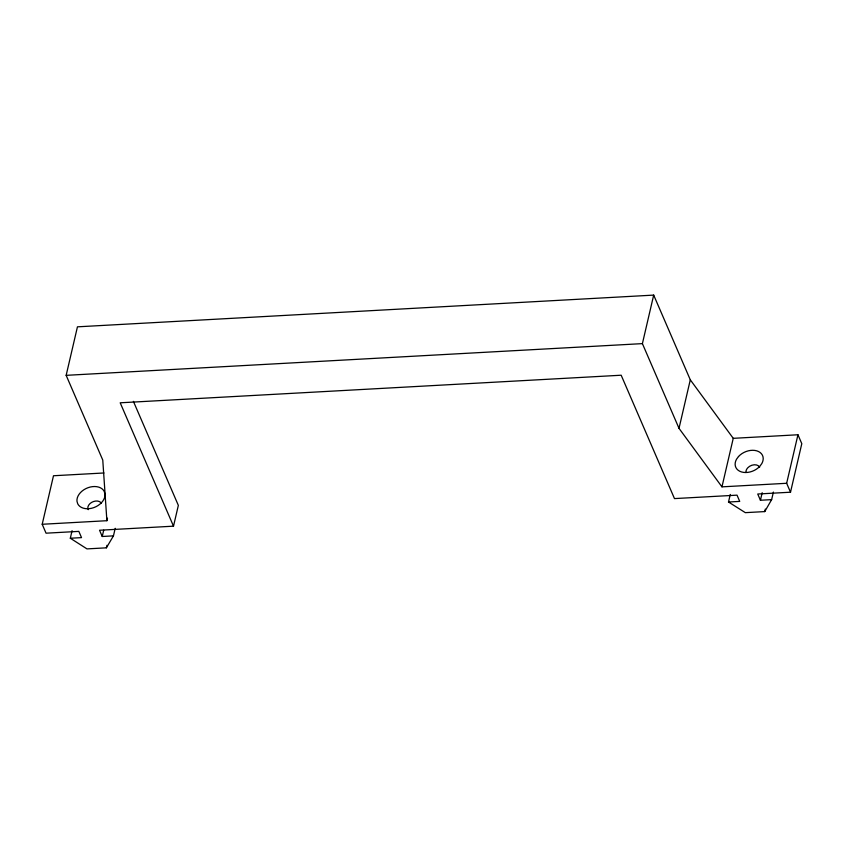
<?xml version="1.0" encoding="UTF-8"?>
<svg xmlns="http://www.w3.org/2000/svg" width="844" height="844" viewBox="0 0 844 844"><rect width="100%" height="100%" fill="white"/><g stroke="black" fill="none" stroke-linecap="round" stroke-linejoin="round"><path stroke-width="1.27" d="M103.96 472.978L53.489 475.752L42.2 524.272L106.893 520.706L102.768 460.064L66.159 375.337L77.448 326.828L653.689 295.105L690.297 379.821L733.246 438.331L721.958 486.851L786.65 483.285L790.511 492.21L757.733 494.014L760.423 500.26L771.638 499.637L773.399 492.073M115.206 528.312L113.455 535.866L106.386 547.83L86.985 548.895L70.316 538.24L72.078 530.686M113.455 535.866L102.24 536.489L103.706 530.19M106.893 520.706L107.494 518.153M106.386 547.83L106.977 545.308M102.24 536.489L99.539 530.243L173.505 526.171L178.348 505.377L133.394 401.364M721.958 486.851L679.009 428.341L642.4 343.624L653.689 295.105M679.009 428.341L690.297 379.821M771.638 499.637L764.748 511.591L745.336 512.656L728.509 502.011L730.271 494.447M760.423 500.26L762.185 492.696M764.748 511.591L765.329 509.069M786.65 483.285L797.949 434.765L733.246 438.331M790.511 492.21L801.8 443.691L797.949 434.765M66.159 375.337L642.4 343.624M70.316 538.24L81.53 537.628L78.83 531.382L46.051 533.186L42.2 524.272M728.509 502.011L739.724 501.399L737.023 495.154L674.483 498.593L621.173 375.221L120.196 402.799L173.505 526.171M88.209 509.66L87.829 508.362A7.311 5.159 -23.4 0 1 93.378 501.579A7.311 5.159 -23.4 0 1 101.449 503.457M746.022 472.123A7.311 5.159 -23.4 0 1 746.687 469.253L747.689 467.882A7.311 5.159 -23.4 0 1 759.642 467.217M738.511 456.52L736.506 459.263A14.633 10.328 -23.4 0 0 741.507 471.944A14.633 10.328 -23.4 0 0 759.832 466.289L761.837 463.535A14.633 10.328 -23.4 0 0 756.836 450.865A14.633 10.328 -23.4 0 0 738.511 456.52M104.972 494.035L104.223 491.43A14.633 10.328 -23.4 0 0 88.082 487.684A14.633 10.328 -23.4 0 0 76.973 501.241L77.732 503.836A14.633 10.328 -23.4 0 0 93.874 507.592A14.633 10.328 -23.4 0 0 104.972 494.035"/></g></svg>
